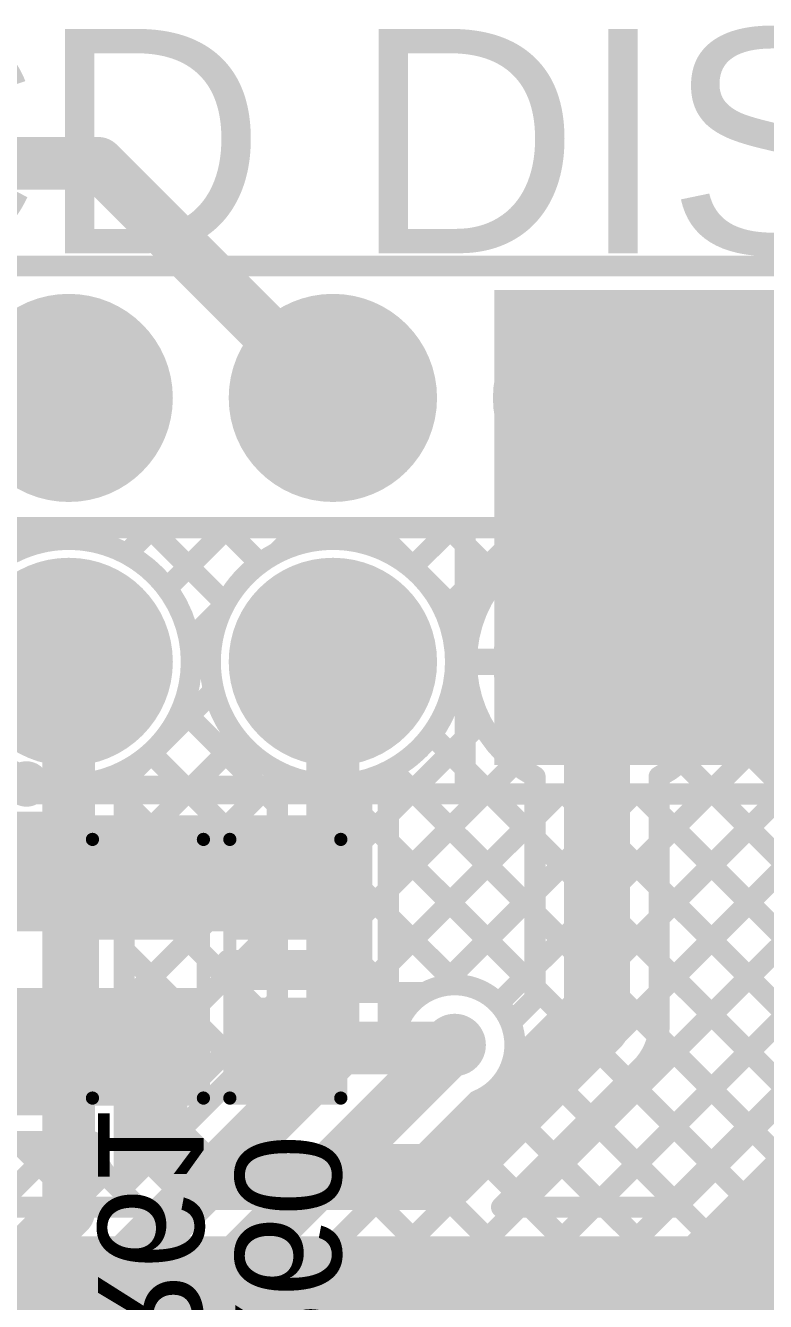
# Model space of a CAD drawing. Header units: millimetres. Extents: x 0 to 214, y 0 to 214.
# Drawn here: x 5.8546 to 6.1346, y 3.8388 to 4.3222 of the extents above; entities that cross this region are included whole.
import ezdxf

# ---------------------------------------------------------------- set-up
doc = ezdxf.new("R2010")
doc.units = ezdxf.units.MM
doc.header["$MEASUREMENT"] = 0
for name, color, linetype in [('BottomLayer', 5, 'Continuous'), ('BottomOverlay', 54, 'Continuous'), ('BottomPaste', 16, 'Continuous'), ('BottomSolder', 6, 'Continuous'), ('MultiLayer', 9, 'Continuous'), ('PadHoleLayer', 156, 'Continuous'), ('TopLayer', 1, 'Continuous'), ('TopOverlay', 2, 'Continuous'), ('TopSolder', 216, 'Continuous'), ('ViaHoleLayer', 16, 'Continuous')]:
    doc.layers.add(name, color=color, linetype=linetype)
doc.styles.add('Arial', font='', dxfattribs={"height": 0.2})
doc.styles.get('Arial').set_extended_font_data('Arial')

# ---------------------------------------------------------------- blocks, each defined once
blk = doc.blocks.new('RES_0603_B_194')
at = {"layer": 'BottomLayer'}
for points in [[(-0.045, -0.0175), (-0.045, 0.0175), (-0.015, 0.0175), (-0.015, -0.0175)], [(0.015, -0.0175), (0.015, 0.0175), (0.045, 0.0175), (0.045, -0.0175)]]:
    blk.add_hatch(color=5, dxfattribs=at).paths.add_polyline_path(points)
at = {"layer": 'BottomPaste'}
for points in [[(-0.045, -0.0175), (-0.045, 0.0175), (-0.015, 0.0175), (-0.015, -0.0175)], [(0.015, -0.0175), (0.015, 0.0175), (0.045, 0.0175), (0.045, -0.0175)]]:
    blk.add_hatch(color=16, dxfattribs=at).paths.add_polyline_path(points)
at = {"layer": 'BottomSolder'}
for points in [[(-0.049, -0.0215), (-0.049, 0.0215), (-0.011, 0.0215), (-0.011, -0.0215)], [(0.011, -0.0215), (0.011, 0.0215), (0.049, 0.0215), (0.049, -0.0215)]]:
    blk.add_hatch(color=6, dxfattribs=at).paths.add_polyline_path(points)
at = {"layer": 'BottomOverlay', "const_width": 0.005}
for points in [[(-0.049, -0.021), (-0.049, 0.021)], [(0.049, 0.021), (-0.049, 0.021)], [(0.049, -0.021), (0.049, 0.021)], [(0.049, -0.021), (-0.049, -0.021)]]:
    blk.add_lwpolyline(points, dxfattribs=at)
at = {"layer": 'BottomOverlay', "const_width": 0.0025}
for points in [[(-0.05025, 0.021, 1), (-0.04775, 0.021, 1)], [(-0.05025, 0.021, 1), (-0.04775, 0.021, 1)], [(0.04775, 0.021, 1), (0.05025, 0.021, 1)], [(0.04775, 0.021, 1), (0.05025, 0.021, 1)], [(-0.05025, -0.021, 1), (-0.04775, -0.021, 1)], [(-0.05025, -0.021, 1), (-0.04775, -0.021, 1)], [(0.04775, -0.021, 1), (0.05025, -0.021, 1)], [(0.04775, -0.021, 1), (0.05025, -0.021, 1)]]:
    blk.add_lwpolyline(points, format="xyb", close=True, dxfattribs=at)
blk = doc.blocks.new('RES_0603_B_195')
at = {"layer": 'BottomLayer'}
for points in [[(-0.045, -0.0175), (-0.045, 0.0175), (-0.015, 0.0175), (-0.015, -0.0175)], [(0.015, -0.0175), (0.015, 0.0175), (0.045, 0.0175), (0.045, -0.0175)]]:
    blk.add_hatch(color=5, dxfattribs=at).paths.add_polyline_path(points)
at = {"layer": 'BottomPaste'}
for points in [[(-0.045, -0.0175), (-0.045, 0.0175), (-0.015, 0.0175), (-0.015, -0.0175)], [(0.015, -0.0175), (0.015, 0.0175), (0.045, 0.0175), (0.045, -0.0175)]]:
    blk.add_hatch(color=16, dxfattribs=at).paths.add_polyline_path(points)
at = {"layer": 'BottomSolder'}
for points in [[(-0.049, -0.0215), (-0.049, 0.0215), (-0.011, 0.0215), (-0.011, -0.0215)], [(0.011, -0.0215), (0.011, 0.0215), (0.049, 0.0215), (0.049, -0.0215)]]:
    blk.add_hatch(color=6, dxfattribs=at).paths.add_polyline_path(points)
at = {"layer": 'BottomOverlay', "const_width": 0.005}
for points in [[(-0.049, -0.021), (-0.049, 0.021)], [(0.049, 0.021), (-0.049, 0.021)], [(0.049, -0.021), (0.049, 0.021)], [(0.049, -0.021), (-0.049, -0.021)]]:
    blk.add_lwpolyline(points, dxfattribs=at)
at = {"layer": 'BottomOverlay', "const_width": 0.0025}
for points in [[(-0.05025, 0.021, 1), (-0.04775, 0.021, 1)], [(-0.05025, 0.021, 1), (-0.04775, 0.021, 1)], [(0.04775, 0.021, 1), (0.05025, 0.021, 1)], [(0.04775, 0.021, 1), (0.05025, 0.021, 1)], [(-0.05025, -0.021, 1), (-0.04775, -0.021, 1)], [(-0.05025, -0.021, 1), (-0.04775, -0.021, 1)], [(0.04775, -0.021, 1), (0.05025, -0.021, 1)], [(0.04775, -0.021, 1), (0.05025, -0.021, 1)]]:
    blk.add_lwpolyline(points, format="xyb", close=True, dxfattribs=at)
blk = doc.blocks.new('SOT_23_B_250')
at = {"layer": 'BottomLayer'}
for points in [[(-0.05354, 0.05748), (-0.02126, 0.05748), (-0.02126, 0.02126), (-0.05354, 0.02126)], [(0.02126, 0.05748), (0.05354, 0.05748), (0.05354, 0.02126), (0.02126, 0.02126)], [(-0.01614, -0.02126), (0.01614, -0.02126), (0.01614, -0.05748), (-0.01614, -0.05748)]]:
    blk.add_hatch(color=5, dxfattribs=at).paths.add_polyline_path(points)
at = {"layer": 'BottomPaste'}
for points in [[(-0.05354, 0.05748), (-0.02126, 0.05748), (-0.02126, 0.02126), (-0.05354, 0.02126)], [(0.02126, 0.05748), (0.05354, 0.05748), (0.05354, 0.02126), (0.02126, 0.02126)], [(-0.01614, -0.02126), (0.01614, -0.02126), (0.01614, -0.05748), (-0.01614, -0.05748)]]:
    blk.add_hatch(color=16, dxfattribs=at).paths.add_polyline_path(points)
at = {"layer": 'BottomSolder'}
for points in [[(-0.05754, 0.06148), (-0.01726, 0.06148), (-0.01726, 0.01726), (-0.05754, 0.01726)], [(0.01726, 0.06148), (0.05754, 0.06148), (0.05754, 0.01726), (0.01726, 0.01726)], [(-0.02014, -0.01726), (0.02014, -0.01726), (0.02014, -0.06148), (-0.02014, -0.06148)]]:
    blk.add_hatch(color=6, dxfattribs=at).paths.add_polyline_path(points)
at = {"layer": 'BottomOverlay'}
for points, const_width in [([(-0.06439, 0.045, 1), (-0.07161, 0.045, 1)], 0.01), ([(-0.07411, 0.045, 1), (-0.06911, 0.045, 1)], 0.005), ([(-0.06689, 0.045, 1), (-0.06189, 0.045, 1)], 0.005), ([(-0.06225, 0.027, 1), (-0.05975, 0.027, 1)], 0.0025), ([(-0.01425, 0.029, 1), (-0.01175, 0.029, 1)], 0.0025), ([(0.01175, 0.029, 1), (0.01425, 0.029, 1)], 0.0025), ([(0.05975, 0.027, 1), (0.06225, 0.027, 1)], 0.0025), ([(-0.06225, -0.029, 1), (-0.05975, -0.029, 1)], 0.0025), ([(-0.06225, -0.029, 1), (-0.05975, -0.029, 1)], 0.0025), ([(-0.02525, -0.029, 1), (-0.02275, -0.029, 1)], 0.0025), ([(0.02275, -0.029, 1), (0.02525, -0.029, 1)], 0.0025), ([(0.05975, -0.029, 1), (0.06225, -0.029, 1)], 0.0025), ([(0.05975, -0.029, 1), (0.06225, -0.029, 1)], 0.0025)]:
    blk.add_lwpolyline(points, format="xyb", close=True, dxfattribs=dict(at, const_width=const_width))
at = {"layer": 'BottomOverlay', "const_width": 0.005}
for points in [[(-0.061, -0.029), (-0.061, 0.027)], [(0.013, 0.029), (-0.013, 0.029)], [(0.061, -0.029), (0.061, 0.027)], [(-0.024, -0.029), (-0.061, -0.029)], [(0.061, -0.029), (0.024, -0.029)]]:
    blk.add_lwpolyline(points, dxfattribs=at)
blk = doc.blocks.new('HDR2X8_251')
at = {"layer": 'BottomLayer'}
h = blk.add_hatch(color=5, dxfattribs=at)
edge = h.paths.add_edge_path()
edge.add_arc((0.05, 0.05), 0.03543, 0, 360)
h = blk.add_hatch(color=5, dxfattribs=at)
edge = h.paths.add_edge_path()
edge.add_arc((0.15, 0.05), 0.03543, 0, 360)
h = blk.add_hatch(color=5, dxfattribs=at)
edge = h.paths.add_edge_path()
edge.add_arc((0.25, 0.05), 0.03543, 0, 360)
h = blk.add_hatch(color=5, dxfattribs=at)
edge = h.paths.add_edge_path()
edge.add_arc((0.05, -0.05), 0.03543, 0, 360)
h = blk.add_hatch(color=5, dxfattribs=at)
edge = h.paths.add_edge_path()
edge.add_arc((0.15, -0.05), 0.03543, 0, 360)
h = blk.add_hatch(color=5, dxfattribs=at)
edge = h.paths.add_edge_path()
edge.add_arc((0.25, -0.05), 0.03543, 0, 360)
at = {"layer": 'BottomSolder'}
h = blk.add_hatch(color=6, dxfattribs=at)
edge = h.paths.add_edge_path()
edge.add_arc((-0.05, 0.05), 0.03943, 0, 360)
h = blk.add_hatch(color=6, dxfattribs=at)
edge = h.paths.add_edge_path()
edge.add_arc((0.05, 0.05), 0.03943, 0, 360)
h = blk.add_hatch(color=6, dxfattribs=at)
edge = h.paths.add_edge_path()
edge.add_arc((0.15, 0.05), 0.03943, 0, 360)
h = blk.add_hatch(color=6, dxfattribs=at)
edge = h.paths.add_edge_path()
edge.add_arc((0.25, 0.05), 0.03943, 0, 360)
h = blk.add_hatch(color=6, dxfattribs=at)
edge = h.paths.add_edge_path()
edge.add_arc((-0.05, -0.05), 0.03943, 0, 360)
h = blk.add_hatch(color=6, dxfattribs=at)
edge = h.paths.add_edge_path()
edge.add_arc((0.05, -0.05), 0.03943, 0, 360)
h = blk.add_hatch(color=6, dxfattribs=at)
edge = h.paths.add_edge_path()
edge.add_arc((0.15, -0.05), 0.03943, 0, 360)
h = blk.add_hatch(color=6, dxfattribs=at)
edge = h.paths.add_edge_path()
edge.add_arc((0.25, -0.05), 0.03943, 0, 360)
at = {"layer": 'MultiLayer'}
h = blk.add_hatch(color=9, dxfattribs=at)
edge = h.paths.add_edge_path()
edge.add_arc((0.05, 0.05), 0.03543, 0, 360)
h = blk.add_hatch(color=9, dxfattribs=at)
edge = h.paths.add_edge_path()
edge.add_arc((0.15, 0.05), 0.03543, 0, 360)
h = blk.add_hatch(color=9, dxfattribs=at)
edge = h.paths.add_edge_path()
edge.add_arc((0.25, 0.05), 0.03543, 0, 360)
h = blk.add_hatch(color=9, dxfattribs=at)
edge = h.paths.add_edge_path()
edge.add_arc((0.05, -0.05), 0.03543, 0, 360)
h = blk.add_hatch(color=9, dxfattribs=at)
edge = h.paths.add_edge_path()
edge.add_arc((0.15, -0.05), 0.03543, 0, 360)
h = blk.add_hatch(color=9, dxfattribs=at)
edge = h.paths.add_edge_path()
edge.add_arc((0.25, -0.05), 0.03543, 0, 360)
at = {"layer": 'PadHoleLayer'}
h = blk.add_hatch(color=156, dxfattribs=at)
edge = h.paths.add_edge_path()
edge.add_arc((0.05, 0.05), 0.01969, 0, 360)
h = blk.add_hatch(color=156, dxfattribs=at)
edge = h.paths.add_edge_path()
edge.add_arc((0.15, 0.05), 0.01969, 0, 360)
h = blk.add_hatch(color=156, dxfattribs=at)
edge = h.paths.add_edge_path()
edge.add_arc((0.25, 0.05), 0.01969, 0, 360)
h = blk.add_hatch(color=156, dxfattribs=at)
edge = h.paths.add_edge_path()
edge.add_arc((0.05, -0.05), 0.01969, 0, 360)
h = blk.add_hatch(color=156, dxfattribs=at)
edge = h.paths.add_edge_path()
edge.add_arc((0.15, -0.05), 0.01969, 0, 360)
h = blk.add_hatch(color=156, dxfattribs=at)
edge = h.paths.add_edge_path()
edge.add_arc((0.25, -0.05), 0.01969, 0, 360)
at = {"layer": 'TopLayer'}
h = blk.add_hatch(color=1, dxfattribs=at)
edge = h.paths.add_edge_path()
edge.add_arc((0.05, 0.05), 0.03543, 0, 360)
h = blk.add_hatch(color=1, dxfattribs=at)
edge = h.paths.add_edge_path()
edge.add_arc((0.15, 0.05), 0.03543, 0, 360)
h = blk.add_hatch(color=1, dxfattribs=at)
edge = h.paths.add_edge_path()
edge.add_arc((0.25, 0.05), 0.03543, 0, 360)
h = blk.add_hatch(color=1, dxfattribs=at)
edge = h.paths.add_edge_path()
edge.add_arc((0.05, -0.05), 0.03543, 0, 360)
h = blk.add_hatch(color=1, dxfattribs=at)
edge = h.paths.add_edge_path()
edge.add_arc((0.15, -0.05), 0.03543, 0, 360)
h = blk.add_hatch(color=1, dxfattribs=at)
edge = h.paths.add_edge_path()
edge.add_arc((0.25, -0.05), 0.03543, 0, 360)
at = {"layer": 'TopSolder'}
h = blk.add_hatch(color=216, dxfattribs=at)
edge = h.paths.add_edge_path()
edge.add_arc((-0.05, 0.05), 0.03943, 0, 360)
h = blk.add_hatch(color=216, dxfattribs=at)
edge = h.paths.add_edge_path()
edge.add_arc((0.05, 0.05), 0.03943, 0, 360)
h = blk.add_hatch(color=216, dxfattribs=at)
edge = h.paths.add_edge_path()
edge.add_arc((0.15, 0.05), 0.03943, 0, 360)
h = blk.add_hatch(color=216, dxfattribs=at)
edge = h.paths.add_edge_path()
edge.add_arc((0.25, 0.05), 0.03943, 0, 360)
h = blk.add_hatch(color=216, dxfattribs=at)
edge = h.paths.add_edge_path()
edge.add_arc((-0.05, -0.05), 0.03943, 0, 360)
h = blk.add_hatch(color=216, dxfattribs=at)
edge = h.paths.add_edge_path()
edge.add_arc((0.05, -0.05), 0.03943, 0, 360)
h = blk.add_hatch(color=216, dxfattribs=at)
edge = h.paths.add_edge_path()
edge.add_arc((0.15, -0.05), 0.03943, 0, 360)
h = blk.add_hatch(color=216, dxfattribs=at)
edge = h.paths.add_edge_path()
edge.add_arc((0.25, -0.05), 0.03943, 0, 360)
at = {"layer": 'TopOverlay', "const_width": 0.00787}
for points in [[(0.41, 0.1), (-0.409, 0.1)], [(0.41, -0.1), (-0.409, -0.1)]]:
    blk.add_lwpolyline(points, dxfattribs=at)

msp = doc.modelspace()

# ---------------------------------------------------------------- hatches: boundary and pattern name
at = {"layer": 'BottomLayer'}
for points in [[(5.831, 4.023), (5.831, 3.979), (5.97083, 3.979), (5.97083, 4.023)], [(5.831, 3.9576), (5.831, 3.913), (5.92, 3.913), (5.92, 3.9576)]]:
    msp.add_hatch(color=5, dxfattribs=at).paths.add_polyline_path(points)
h = msp.add_hatch(color=5, dxfattribs=at)
edge = h.paths.add_edge_path()
edge.add_arc((6.017, 3.936), 0.01181, 0, 360)
at = {"layer": 'BottomSolder'}
h = msp.add_hatch(color=6, dxfattribs=at)
edge = h.paths.add_edge_path()
edge.add_arc((6.017, 3.936), 0.00991, 0, 360)
at = {"layer": 'TopLayer'}
msp.add_hatch(color=1, dxfattribs=at).paths.add_polyline_path([(6.032, 4.222), (6.032, 4.042), (6.209, 4.042), (6.209, 4.222)])
h = msp.add_hatch(color=1, dxfattribs=at)
edge = h.paths.add_edge_path()
edge.add_arc((6.017, 3.936), 0.01181, 0, 360)
at = {"layer": 'TopSolder'}
h = msp.add_hatch(color=216, dxfattribs=at)
edge = h.paths.add_edge_path()
edge.add_arc((6.017, 3.936), 0.00991, 0, 360)
at = {"layer": 'ViaHoleLayer'}
h = msp.add_hatch(color=16, dxfattribs=at)
edge = h.paths.add_edge_path()
edge.add_arc((6.017, 3.936), 0.00591, 0, 360)

# ---------------------------------------------------------------- linework, layer by layer
at = {"layer": 'BottomLayer'}
for points, const_width in [([(5.73, 4.132), (6.5085, 4.132)], 0.008), ([(5.84488, 4.132), (5.85292, 4.12395)], 0.008), ([(5.87005, 4.12757), (5.87448, 4.132)], 0.008), ([(5.87316, 4.132), (5.87816, 4.127)], 0.008), ([(5.89284, 4.12207), (5.90277, 4.132)], 0.008), ([(5.90144, 4.132), (5.93012, 4.10333)], 0.008), ([(5.90805, 4.109), (5.93105, 4.132)], 0.008), ([(5.92973, 4.132), (5.94327, 4.11846)], 0.008), ([(5.94988, 4.12254), (5.95934, 4.132)], 0.008), ([(5.95801, 4.132), (5.9631, 4.12691)], 0.008), ([(5.98188, 4.12626), (5.98762, 4.132)], 0.008), ([(5.9863, 4.132), (6.02342, 4.09488)], 0.008), ([(6.00068, 4.11677), (6.01591, 4.132)], 0.008), ([(6.01298, 4.10079), (6.04419, 4.132)], 0.008), ([(6.01458, 4.132), (6.03333, 4.11326)], 0.008), ([(6.04287, 4.132), (6.04928, 4.12559)], 0.008), ([(6.09374, 4.12498), (6.10076, 4.132)], 0.008), ([(6.09943, 4.132), (6.1272, 4.10424)], 0.008), ([(6.10931, 4.11227), (6.12904, 4.132)], 0.008), ([(6.12772, 4.132), (6.14, 4.11972)], 0.008), ([(6.0709, 4.08114), (6.0709, 4.12657)], 0.01), ([(5.91662, 4.08928), (5.92951, 4.10217)], 0.008), ([(6.11878, 4.09345), (6.12513, 4.0998)], 0.008), ([(5.91677, 4.08839), (5.92447, 4.08069)], 0.008), ([(6.0709, 3.9439), (6.0709, 4.08114)], 0.025), ([(6.01712, 4.07665), (6.02147, 4.081)], 0.008), ([(6.02547, 4.08114), (6.0709, 4.08114)], 0.01), ([(6.0709, 4.08114), (6.11634, 4.08114)], 0.01), ([(6.12547, 4.08114), (6.1709, 4.08114)], 0.01), ([(6.01668, 4.07334), (6.02377, 4.06624)], 0.008), ([(5.88962, 4.034), (5.92579, 4.07017)], 0.008), ([(6.11707, 4.06345), (6.12291, 4.0693)], 0.008), ([(5.91372, 4.06316), (5.94288, 4.034)], 0.008), ([(6.04126, 3.87451), (6.22865, 4.0619)], 0.008), ([(5.98183, 4.01307), (6.02706, 4.0583)], 0.008), ([(6.11535, 4.05951), (6.2005, 3.97436)], 0.008), ([(6.00822, 4.05351), (6.0474, 4.01432)], 0.008), ([(5.91791, 4.034), (5.93527, 4.05137)], 0.008), ([(6.0944, 4.01251), (6.13224, 4.05034)], 0.008), ([(5.90197, 4.04663), (5.91459, 4.034)], 0.008), ([(5.98183, 3.98478), (6.03978, 4.04274)], 0.008), ([(6.06954, 3.87451), (6.24081, 4.04578)], 0.008), ([(6.10302, 4.04356), (6.18636, 3.96022)], 0.008), ([(5.85421, 4.03781), (5.85802, 4.034)], 0.008), ([(5.94619, 4.034), (5.95126, 4.03907)], 0.008), ([(5.99309, 4.04035), (6.0474, 3.98604)], 0.008), ([(6.0474, 3.95364), (6.0474, 4.03765)], 0.008), ([(6.0944, 3.9439), (6.0944, 4.03765)], 0.008), ([(6.0944, 3.98422), (6.14768, 4.0375)], 0.008), ([(5.82, 4.034), (5.98183, 4.034)], 0.008), ([(5.88378, 4.03653), (5.88631, 4.034)], 0.008), ([(5.98183, 3.968), (5.98183, 4.034)], 0.008), ([(6.09783, 3.87451), (6.25946, 4.03614)], 0.008), ([(6.0944, 3.95594), (6.17018, 4.03171)], 0.008), ([(5.98183, 4.02333), (6.0474, 3.95776)], 0.008), ([(6.0944, 4.02389), (6.17222, 3.94608)], 0.008), ([(6.10065, 3.87451), (6.25204, 4.0259)], 0.008), ([(5.9814, 3.95608), (6.0474, 4.02208)], 0.008), ([(6.11349, 3.84351), (6.27398, 4.004)], 0.04), ([(5.98183, 3.99505), (6.01809, 3.95878)], 0.008), ([(6.0944, 3.99561), (6.15808, 3.93194)], 0.008), ([(6.01183, 3.95822), (6.0474, 3.99379)], 0.008), ([(5.931, 3.968), (5.98183, 3.968)], 0.008), ([(5.931, 3.96387), (5.931, 3.968)], 0.008), ([(5.9324, 3.96365), (5.93676, 3.968)], 0.008), ([(5.95231, 3.968), (5.95944, 3.96087)], 0.008), ([(5.95791, 3.96087), (5.96504, 3.968)], 0.008), ([(5.98059, 3.968), (5.99272, 3.95587)], 0.008), ([(6.03357, 3.95168), (6.0474, 3.96551)], 0.008), ([(6.0944, 3.96732), (6.14393, 3.9178)], 0.008), ([(5.9324, 3.96087), (5.9814, 3.96087)], 0.008), ([(5.9814, 3.95587), (5.9814, 3.96087)], 0.008), ([(5.9814, 3.95587), (6.00579, 3.95587)], 0.008), ([(6.013, 3.886), (6.0709, 3.9439)], 0.025), ([(6.0382, 3.94443), (6.0474, 3.95364)], 0.008), ([(5.9009, 3.93487), (5.90328, 3.93249)], 0.025), ([(5.90328, 3.90172), (5.90328, 3.93249)], 0.025), ([(5.9529, 3.93487), (6.01489, 3.93487)], 0.02), ([(6.01489, 3.93487), (6.01533, 3.93531)], 0.02), ([(6.01533, 3.93531), (6.01543, 3.93531)], 0.02), ([(6.01543, 3.93531), (6.01587, 3.93487)], 0.02), ([(5.665, 3.93), (5.85489, 3.93)], 0.025), ([(6.09398, 3.93946), (6.12979, 3.90365)], 0.008), ([(6.03475, 3.87451), (6.0875, 3.92727)], 0.008), ([(6.0827, 3.92246), (6.11565, 3.88951)], 0.008), ([(5.90328, 3.90172), (5.919, 3.886)], 0.025), ([(6.06855, 3.90832), (6.10151, 3.87537)], 0.008), ([(5.81716, 3.89933), (5.87991, 3.89933)], 0.008), ([(5.84327, 3.87451), (5.86808, 3.89933)], 0.008), ([(5.85128, 3.89933), (5.87609, 3.87451)], 0.008), ([(5.919, 3.886), (6.013, 3.886)], 0.025), ([(6.05441, 3.89418), (6.07408, 3.87451)], 0.008), ([(5.87155, 3.87451), (5.88456, 3.88752)], 0.008), ([(5.88669, 3.88508), (5.89725, 3.87451)], 0.008), ([(6.04027, 3.88004), (6.0458, 3.87451)], 0.008), ([(5.71481, 3.87451), (5.89725, 3.87451)], 0.008), ([(6.03475, 3.87451), (6.10065, 3.87451)], 0.008), ([(5.68574, 3.84351), (6.11349, 3.84351)], 0.04), ([(6.11349, 3.84351), (6.162, 3.795)], 0.04)]:
    msp.add_lwpolyline(points, dxfattribs=dict(at, const_width=const_width))
for points, const_width in [([(5.87116, 4.132, 1), (5.87516, 4.132, 1)], 0.004), ([(5.87248, 4.132, 1), (5.87648, 4.132, 1)], 0.004), ([(5.89944, 4.132, 1), (5.90344, 4.132, 1)], 0.004), ([(5.90077, 4.132, 1), (5.90477, 4.132, 1)], 0.004), ([(5.92773, 4.132, 1), (5.93173, 4.132, 1)], 0.004), ([(5.92905, 4.132, 1), (5.93305, 4.132, 1)], 0.004), ([(5.95601, 4.132, 1), (5.96001, 4.132, 1)], 0.004), ([(5.95734, 4.132, 1), (5.96134, 4.132, 1)], 0.004), ([(5.9843, 4.132, 1), (5.9883, 4.132, 1)], 0.004), ([(5.98562, 4.132, 1), (5.98962, 4.132, 1)], 0.004), ([(6.01258, 4.132, 1), (6.01658, 4.132, 1)], 0.004), ([(6.01391, 4.132, 1), (6.0179, 4.132, 1)], 0.004), ([(6.04087, 4.132, 1), (6.04487, 4.132, 1)], 0.004), ([(6.04219, 4.132, 1), (6.04619, 4.132, 1)], 0.004), ([(6.09743, 4.132, 1), (6.10144, 4.132, 1)], 0.004), ([(6.09876, 4.132, 1), (6.10276, 4.132, 1)], 0.004), ([(6.22034, 4.08114, 1), (6.12147, 4.08114, 1)], 0.008), ([(6.12572, 4.132, 1), (6.12972, 4.132, 1)], 0.004), ([(6.12704, 4.132, 1), (6.13104, 4.132, 1)], 0.004), ([(5.91734, 4.08114, 1), (5.82447, 4.08114, 1)], 0.008), ([(5.86805, 4.12757, 1), (5.87205, 4.12757, 1)], 0.004), ([(5.87616, 4.127, 1), (5.88016, 4.127, 1)], 0.004), ([(6.01734, 4.08114, 1), (5.92447, 4.08114, 1)], 0.008), ([(5.9611, 4.12691, 1), (5.9651, 4.12691, 1)], 0.004), ([(5.97988, 4.12626, 1), (5.98388, 4.12626, 1)], 0.004), ([(6.04728, 4.12559, 1), (6.05128, 4.12559, 1)], 0.004), ([(6.0684, 4.12657, 1), (6.0734, 4.12657, 1)], 0.005), ([(6.09174, 4.12498, 1), (6.09574, 4.12498, 1)], 0.004), ([(5.85092, 4.12395, 1), (5.85492, 4.12395, 1)], 0.004), ([(5.89084, 4.12207, 1), (5.89484, 4.12207, 1)], 0.004), ([(5.94788, 4.12254, 1), (5.95188, 4.12254, 1)], 0.004), ([(5.94127, 4.11846, 1), (5.94527, 4.11846, 1)], 0.004), ([(5.99868, 4.11677, 1), (6.00268, 4.11677, 1)], 0.004), ([(6.03133, 4.11326, 1), (6.03533, 4.11326, 1)], 0.004), ([(6.10731, 4.11227, 1), (6.11131, 4.11227, 1)], 0.004), ([(5.90605, 4.109, 1), (5.91005, 4.109, 1)], 0.004), ([(5.92751, 4.10217, 1), (5.93151, 4.10217, 1)], 0.004), ([(5.92812, 4.10333, 1), (5.93212, 4.10333, 1)], 0.004), ([(6.01098, 4.10079, 1), (6.01498, 4.10079, 1)], 0.004), ([(6.1252, 4.10424, 1), (6.1292, 4.10424, 1)], 0.004), ([(6.12313, 4.0998, 1), (6.12713, 4.0998, 1)], 0.004), ([(6.02142, 4.09488, 1), (6.02542, 4.09488, 1)], 0.004), ([(6.11678, 4.09345, 1), (6.12078, 4.09345, 1)], 0.004), ([(5.91462, 4.08928, 1), (5.91862, 4.08928, 1)], 0.004), ([(5.91477, 4.08839, 1), (5.91877, 4.08839, 1)], 0.004), ([(6.06465, 4.08114, 1), (6.07715, 4.08114, 1)], 0.0125), ([(5.91534, 4.08114, 1), (5.91934, 4.08114, 1)], 0.004), ([(5.92247, 4.08114, 1), (5.92647, 4.08114, 1)], 0.004), ([(6.01534, 4.08114, 1), (6.01934, 4.08114, 1)], 0.004), ([(6.01947, 4.081, 1), (6.02347, 4.081, 1)], 0.004), ([(6.02297, 4.08114, 1), (6.02797, 4.08114, 1)], 0.005), ([(6.0684, 4.08114, 1), (6.0734, 4.08114, 1)], 0.005), ([(6.0684, 4.08114, 1), (6.0734, 4.08114, 1)], 0.005), ([(6.0684, 4.08114, 1), (6.0734, 4.08114, 1)], 0.005), ([(6.11384, 4.08114, 1), (6.11884, 4.08114, 1)], 0.005), ([(6.11834, 4.08114, 1), (6.12234, 4.08114, 1)], 0.004), ([(6.11834, 4.08114, 1), (6.12234, 4.08114, 1)], 0.004), ([(6.11947, 4.08114, 1), (6.12347, 4.08114, 1)], 0.004), ([(6.12297, 4.08114, 1), (6.12797, 4.08114, 1)], 0.005), ([(5.92247, 4.08069, 1), (5.92647, 4.08069, 1)], 0.004), ([(6.01512, 4.07665, 1), (6.01912, 4.07665, 1)], 0.004), ([(6.01468, 4.07334, 1), (6.01868, 4.07334, 1)], 0.004), ([(5.92379, 4.07017, 1), (5.92779, 4.07017, 1)], 0.004), ([(6.12091, 4.0693, 1), (6.12491, 4.0693, 1)], 0.004), ([(5.91172, 4.06316, 1), (5.91572, 4.06316, 1)], 0.004), ([(6.02177, 4.06624, 1), (6.02577, 4.06624, 1)], 0.004), ([(6.11507, 4.06345, 1), (6.11907, 4.06345, 1)], 0.004), ([(6.02506, 4.0583, 1), (6.02906, 4.0583, 1)], 0.004), ([(6.11335, 4.05951, 1), (6.11735, 4.05951, 1)], 0.004), ([(6.00622, 4.05351, 1), (6.01022, 4.05351, 1)], 0.004), ([(5.93327, 4.05137, 1), (5.93727, 4.05137, 1)], 0.004), ([(6.13024, 4.05034, 1), (6.13424, 4.05034, 1)], 0.004), ([(5.89997, 4.04663, 1), (5.90397, 4.04663, 1)], 0.004), ([(6.03778, 4.04274, 1), (6.04178, 4.04274, 1)], 0.004), ([(6.10102, 4.04356, 1), (6.10502, 4.04356, 1)], 0.004), ([(5.85221, 4.03781, 1), (5.85621, 4.03781, 1)], 0.004), ([(5.94926, 4.03907, 1), (5.95326, 4.03907, 1)], 0.004), ([(5.99109, 4.04035, 1), (5.99509, 4.04035, 1)], 0.004), ([(6.0454, 4.03765, 1), (6.0494, 4.03765, 1)], 0.004), ([(6.0454, 4.03765, 1), (6.0494, 4.03765, 1)], 0.004), ([(6.0924, 4.03765, 1), (6.0964, 4.03765, 1)], 0.004), ([(6.0924, 4.03765, 1), (6.0964, 4.03765, 1)], 0.004), ([(5.85602, 4.034, 1), (5.86002, 4.034, 1)], 0.004), ([(5.88178, 4.03653, 1), (5.88578, 4.03653, 1)], 0.004), ([(5.88431, 4.034, 1), (5.88831, 4.034, 1)], 0.004), ([(5.88762, 4.034, 1), (5.89162, 4.034, 1)], 0.004), ([(5.91259, 4.034, 1), (5.91659, 4.034, 1)], 0.004), ([(5.91591, 4.034, 1), (5.91991, 4.034, 1)], 0.004), ([(5.94088, 4.034, 1), (5.94488, 4.034, 1)], 0.004), ([(5.94419, 4.034, 1), (5.94819, 4.034, 1)], 0.004), ([(5.97983, 4.034, 1), (5.98383, 4.034, 1)], 0.004), ([(5.97983, 4.034, 1), (5.98383, 4.034, 1)], 0.004), ([(5.97983, 4.02333, 1), (5.98383, 4.02333, 1)], 0.004), ([(6.0924, 4.02389, 1), (6.0964, 4.02389, 1)], 0.004), ([(6.0454, 4.02208, 1), (6.0494, 4.02208, 1)], 0.004), ([(6.0454, 4.01432, 1), (6.0494, 4.01432, 1)], 0.004), ([(5.97983, 4.01307, 1), (5.98383, 4.01307, 1)], 0.004), ([(6.0924, 4.01251, 1), (6.0964, 4.01251, 1)], 0.004), ([(5.97983, 3.99505, 1), (5.98383, 3.99505, 1)], 0.004), ([(6.0924, 3.99561, 1), (6.0964, 3.99561, 1)], 0.004), ([(6.0454, 3.99379, 1), (6.0494, 3.99379, 1)], 0.004), ([(5.97983, 3.98478, 1), (5.98383, 3.98478, 1)], 0.004), ([(6.0454, 3.98604, 1), (6.0494, 3.98604, 1)], 0.004), ([(6.0924, 3.98422, 1), (6.0964, 3.98422, 1)], 0.004), ([(5.929, 3.968, 1), (5.933, 3.968, 1)], 0.004), ([(5.929, 3.968, 1), (5.933, 3.968, 1)], 0.004), ([(5.93476, 3.968, 1), (5.93876, 3.968, 1)], 0.004), ([(5.95031, 3.968, 1), (5.95431, 3.968, 1)], 0.004), ([(5.96304, 3.968, 1), (5.96704, 3.968, 1)], 0.004), ([(5.97859, 3.968, 1), (5.98259, 3.968, 1)], 0.004), ([(5.97983, 3.968, 1), (5.98383, 3.968, 1)], 0.004), ([(5.97983, 3.968, 1), (5.98383, 3.968, 1)], 0.004), ([(6.0454, 3.96551, 1), (6.0494, 3.96551, 1)], 0.004), ([(6.0924, 3.96732, 1), (6.0964, 3.96732, 1)], 0.004), ([(5.929, 3.96387, 1), (5.933, 3.96387, 1)], 0.004), ([(5.9304, 3.96365, 1), (5.9344, 3.96365, 1)], 0.004), ([(5.9304, 3.96087, 1), (5.9344, 3.96087, 1)], 0.004), ([(5.95591, 3.96087, 1), (5.95991, 3.96087, 1)], 0.004), ([(5.95744, 3.96087, 1), (5.96144, 3.96087, 1)], 0.004), ([(5.9794, 3.96087, 1), (5.9834, 3.96087, 1)], 0.004), ([(5.9794, 3.96087, 1), (5.9834, 3.96087, 1)], 0.004), ([(5.9794, 3.95608, 1), (5.9834, 3.95608, 1)], 0.004), ([(5.9794, 3.95587, 1), (5.9834, 3.95587, 1)], 0.004), ([(5.9794, 3.95587, 1), (5.9834, 3.95587, 1)], 0.004), ([(5.99072, 3.95587, 1), (5.99472, 3.95587, 1)], 0.004), ([(6.00379, 3.95587, 1), (6.00779, 3.95587, 1)], 0.004), ([(6.00379, 3.95587, 1), (6.00779, 3.95587, 1)], 0.004), ([(6.00983, 3.95822, 1), (6.01383, 3.95822, 1)], 0.004), ([(6.01609, 3.95878, 1), (6.02009, 3.95878, 1)], 0.004), ([(6.0454, 3.95776, 1), (6.0494, 3.95776, 1)], 0.004), ([(6.0924, 3.95594, 1), (6.0964, 3.95594, 1)], 0.004), ([(6.03157, 3.95168, 1), (6.03557, 3.95168, 1)], 0.004), ([(6.0454, 3.95364, 1), (6.0494, 3.95364, 1)], 0.004), ([(6.0454, 3.95364, 1), (6.0494, 3.95364, 1)], 0.004), ([(6.06465, 3.9439, 1), (6.07715, 3.9439, 1)], 0.0125), ([(6.06465, 3.9439, 1), (6.07715, 3.9439, 1)], 0.0125), ([(5.89465, 3.93487, 1), (5.90715, 3.93487, 1)], 0.0125), ([(5.89703, 3.93249, 1), (5.90953, 3.93249, 1)], 0.0125), ([(5.89703, 3.93249, 1), (5.90953, 3.93249, 1)], 0.0125), ([(5.9479, 3.93487, 1), (5.9579, 3.93487, 1)], 0.01), ([(6.00989, 3.93487, 1), (6.01989, 3.93487, 1)], 0.01), ([(6.00989, 3.93487, 1), (6.01989, 3.93487, 1)], 0.01), ([(6.01033, 3.93531, 1), (6.02033, 3.93531, 1)], 0.01), ([(6.01033, 3.93531, 1), (6.02033, 3.93531, 1)], 0.01), ([(6.01043, 3.93531, 1), (6.02043, 3.93531, 1)], 0.01), ([(6.01043, 3.93531, 1), (6.02043, 3.93531, 1)], 0.01), ([(6.01087, 3.93487, 1), (6.02087, 3.93487, 1)], 0.01), ([(6.0362, 3.94443, 1), (6.0402, 3.94443, 1)], 0.004), ([(6.0362, 3.94443, 1), (6.0402, 3.94443, 1)], 0.004), ([(6.0924, 3.9439, 1), (6.0964, 3.9439, 1)], 0.004), ([(6.0924, 3.9439, 1), (6.0964, 3.9439, 1)], 0.004), ([(6.0924, 3.9439, 1), (6.0964, 3.9439, 1)], 0.004), ([(5.84864, 3.93, 1), (5.86114, 3.93, 1)], 0.0125), ([(6.09198, 3.93946, 1), (6.09598, 3.93946, 1)], 0.004), ([(6.0855, 3.92727, 1), (6.0895, 3.92727, 1)], 0.004), ([(6.0855, 3.92727, 1), (6.0895, 3.92727, 1)], 0.004), ([(6.08552, 3.92729, 1), (6.08952, 3.92729, 1)], 0.004), ([(6.0807, 3.92246, 1), (6.0847, 3.92246, 1)], 0.004), ([(5.89703, 3.90172, 1), (5.90953, 3.90172, 1)], 0.0125), ([(5.89703, 3.90172, 1), (5.90953, 3.90172, 1)], 0.0125), ([(6.06655, 3.90832, 1), (6.07055, 3.90832, 1)], 0.004), ([(6.12779, 3.90365, 1), (6.13179, 3.90365, 1)], 0.004), ([(5.84928, 3.89933, 1), (5.85328, 3.89933, 1)], 0.004), ([(5.86608, 3.89933, 1), (5.87008, 3.89933, 1)], 0.004), ([(5.87791, 3.89933, 1), (5.88191, 3.89933, 1)], 0.004), ([(5.87791, 3.89933, 1), (5.88191, 3.89933, 1)], 0.004), ([(5.87791, 3.89933, 1), (5.88191, 3.89933, 1)], 0.004), ([(5.91275, 3.886, 1), (5.92525, 3.886, 1)], 0.0125), ([(5.91275, 3.886, 1), (5.92525, 3.886, 1)], 0.0125), ([(6.00675, 3.886, 1), (6.01925, 3.886, 1)], 0.0125), ([(6.00675, 3.886, 1), (6.01925, 3.886, 1)], 0.0125), ([(6.05241, 3.89418, 1), (6.05641, 3.89418, 1)], 0.004), ([(6.11365, 3.88951, 1), (6.11765, 3.88951, 1)], 0.004), ([(5.88256, 3.88752, 1), (5.88656, 3.88752, 1)], 0.004), ([(5.88467, 3.8851, 1), (5.88867, 3.8851, 1)], 0.004), ([(5.88469, 3.88508, 1), (5.88869, 3.88508, 1)], 0.004), ([(5.88469, 3.88508, 1), (5.88869, 3.88508, 1)], 0.004), ([(6.03827, 3.88004, 1), (6.04227, 3.88004, 1)], 0.004), ([(5.86955, 3.87451, 1), (5.87355, 3.87451, 1)], 0.004), ([(5.87409, 3.87451, 1), (5.87809, 3.87451, 1)], 0.004), ([(5.89525, 3.87451, 1), (5.89925, 3.87451, 1)], 0.004), ([(5.89525, 3.87451, 1), (5.89925, 3.87451, 1)], 0.004), ([(6.03275, 3.87451, 1), (6.03675, 3.87451, 1)], 0.004), ([(6.03275, 3.87451, 1), (6.03675, 3.87451, 1)], 0.004), ([(6.03926, 3.87451, 1), (6.04326, 3.87451, 1)], 0.004), ([(6.0438, 3.87451, 1), (6.0478, 3.87451, 1)], 0.004), ([(6.06754, 3.87451, 1), (6.07154, 3.87451, 1)], 0.004), ([(6.07208, 3.87451, 1), (6.07608, 3.87451, 1)], 0.004), ([(6.09583, 3.87451, 1), (6.09983, 3.87451, 1)], 0.004), ([(6.09865, 3.87451, 1), (6.10265, 3.87451, 1)], 0.004), ([(6.09865, 3.87451, 1), (6.10265, 3.87451, 1)], 0.004), ([(6.09951, 3.87537, 1), (6.10351, 3.87537, 1)], 0.004), ([(6.10349, 3.84351, 1), (6.12349, 3.84351, 1)], 0.02), ([(6.10349, 3.84351, 1), (6.12349, 3.84351, 1)], 0.02), ([(6.10349, 3.84351, 1), (6.12349, 3.84351, 1)], 0.02)]:
    msp.add_lwpolyline(points, format="xyb", close=True, dxfattribs=dict(at, const_width=const_width))
at = {"layer": 'BottomLayer', "const_width": 0.008}
for points in [[(6.0474, 4.03765, -1.760591), (6.12034, 4.08114)], [(6.12034, 4.08114, -0.275518), (6.0944, 4.03765)], [(6.00579, 3.95587, -0.454334), (6.0382, 3.94443)], [(6.0944, 3.9439, -0.199188), (6.0875, 3.92727)], [(6.0944, 3.9439, -0.198912), (6.08752, 3.92729)], [(5.88667, 3.8851, -0.17256), (5.87991, 3.89933)], [(5.88669, 3.88508, -0.172833), (5.87991, 3.89933)]]:
    msp.add_lwpolyline(points, format="xyb", dxfattribs=at)
at = {"layer": 'TopLayer'}
for points, const_width in [([(5.675, 4.27), (5.88205, 4.27)], 0.02), ([(5.88205, 4.27), (5.9709, 4.18114)], 0.02), ([(5.81705, 4.235), (5.8709, 4.18114)], 0.02), ([(5.647, 4.132), (6.021, 4.132)], 0.008), ([(5.84488, 4.132), (5.85292, 4.12395)], 0.008), ([(5.87005, 4.12757), (5.87448, 4.132)], 0.008), ([(5.87316, 4.132), (5.87816, 4.127)], 0.008), ([(5.89284, 4.12207), (5.90277, 4.132)], 0.008), ([(5.90144, 4.132), (5.93012, 4.10333)], 0.008), ([(5.90805, 4.109), (5.93105, 4.132)], 0.008), ([(5.92973, 4.132), (5.94327, 4.11846)], 0.008), ([(5.94988, 4.12254), (5.95934, 4.132)], 0.008), ([(5.95801, 4.132), (5.9631, 4.12691)], 0.008), ([(5.98188, 4.12626), (5.98762, 4.132)], 0.008), ([(5.9863, 4.132), (6.021, 4.0973)], 0.008), ([(6.00068, 4.11677), (6.01591, 4.132)], 0.008), ([(6.01458, 4.132), (6.021, 4.12558)], 0.008), ([(6.021, 4.031), (6.021, 4.132)], 0.008), ([(6.01298, 4.10079), (6.021, 4.10881)], 0.008), ([(5.91662, 4.08928), (5.92951, 4.10217)], 0.008), ([(5.8709, 3.8729), (5.8709, 4.08114)], 0.02), ([(5.91677, 4.08839), (5.92447, 4.08069)], 0.008), ([(5.9709, 3.9319), (5.9709, 4.08114)], 0.02), ([(6.01712, 4.07665), (6.021, 4.08053)], 0.008), ([(6.01668, 4.07334), (6.021, 4.06901)], 0.008), ([(5.8919, 4.03628), (5.92579, 4.07017)], 0.008), ([(5.91372, 4.06316), (5.9499, 4.02697)], 0.008), ([(5.9919, 4.02315), (6.021, 4.05224)], 0.008), ([(6.00822, 4.05351), (6.021, 4.04073)], 0.008), ([(5.8919, 4.008), (5.93527, 4.05137)], 0.008), ([(5.90197, 4.04663), (5.9499, 3.99869)], 0.008), ([(5.92803, 3.733), (6.24081, 4.04578)], 0.008), ([(5.8919, 3.8826), (5.8919, 4.03973)], 0.008), ([(5.8919, 3.97971), (5.9499, 4.03771)], 0.008), ([(5.9499, 3.9406), (5.9499, 4.03973)], 0.008), ([(5.9919, 3.9406), (5.9919, 4.03973)], 0.008), ([(5.99309, 4.04035), (6.15087, 3.88257)], 0.008), ([(5.87146, 3.733), (6.16946, 4.031)], 0.008), ([(5.8919, 4.0284), (5.9499, 3.9704)], 0.008), ([(5.89975, 3.733), (6.19775, 4.031)], 0.008), ([(5.9919, 3.99486), (6.02804, 4.031)], 0.008), ([(5.9919, 3.96658), (6.05633, 4.031)], 0.008), ([(6.01183, 3.95822), (6.08461, 4.031)], 0.008), ([(6.021, 4.031), (6.22, 4.031)], 0.008), ([(6.03073, 4.031), (6.16502, 3.89671)], 0.008), ([(6.03357, 3.95168), (6.1129, 4.031)], 0.008), ([(6.03847, 3.92829), (6.14118, 4.031)], 0.008), ([(6.05901, 4.031), (6.17916, 3.91086)], 0.008), ([(6.0873, 4.031), (6.1933, 3.925)], 0.008), ([(6.11558, 4.031), (6.20744, 3.93914)], 0.008), ([(5.95632, 3.733), (6.2499, 4.02659)], 0.008), ([(5.8919, 3.95143), (5.9499, 4.00943)], 0.008), ([(5.9919, 4.01326), (6.13673, 3.86843)], 0.008), ([(5.8919, 4.00012), (5.9499, 3.94212)], 0.008), ([(5.9846, 3.733), (6.2499, 3.9983)], 0.008), ([(5.9919, 3.98497), (6.01809, 3.95878)], 0.008), ([(5.8919, 3.92315), (5.9499, 3.98115)], 0.008), ([(6.0013, 3.733), (6.2499, 3.9816)], 0.008), ([(6.01, 3.712), (6.2709, 3.9729)], 0.02), ([(5.8919, 3.97183), (5.93652, 3.92722)], 0.008), ([(5.9919, 3.95669), (5.99882, 3.94977)], 0.008), ([(5.8919, 3.89486), (5.9499, 3.95286)], 0.008), ([(5.82, 3.739), (6.017, 3.936)], 0.02), ([(5.8919, 3.94355), (5.92238, 3.91308)], 0.008), ([(5.9919, 3.9406), (5.99585, 3.94455)], 0.008), ([(5.805, 3.766), (5.9709, 3.9319)], 0.02), ([(5.8919, 3.8826), (5.9499, 3.9406)], 0.008), ([(6.03978, 3.93709), (6.12259, 3.85429)], 0.008), ([(6.03077, 3.91782), (6.10845, 3.84014)], 0.008), ([(5.8437, 3.733), (6.02555, 3.91485)], 0.008), ([(5.8919, 3.91527), (5.90824, 3.89893)], 0.008), ([(6.0155, 3.9048), (6.0943, 3.826)], 0.008), ([(6.00136, 3.89066), (6.08016, 3.81186)], 0.008), ([(5.8919, 3.88698), (5.89409, 3.88479)], 0.008), ([(5.792, 3.794), (5.8709, 3.8729)], 0.02), ([(5.98722, 3.87652), (6.06602, 3.79772)], 0.008), ([(5.97308, 3.86238), (6.05188, 3.78358)], 0.008), ([(5.95893, 3.84824), (6.03774, 3.76943)], 0.008)]:
    msp.add_lwpolyline(points, dxfattribs=dict(at, const_width=const_width))
for points, const_width in [([(5.87705, 4.27, 1), (5.88705, 4.27, 1)], 0.01), ([(5.87705, 4.27, 1), (5.88705, 4.27, 1)], 0.01), ([(5.8659, 4.18114, 1), (5.8759, 4.18114, 1)], 0.01), ([(5.9659, 4.18114, 1), (5.9759, 4.18114, 1)], 0.01), ([(5.87116, 4.132, 1), (5.87516, 4.132, 1)], 0.004), ([(5.87248, 4.132, 1), (5.87648, 4.132, 1)], 0.004), ([(5.89944, 4.132, 1), (5.90344, 4.132, 1)], 0.004), ([(5.90077, 4.132, 1), (5.90477, 4.132, 1)], 0.004), ([(5.92773, 4.132, 1), (5.93173, 4.132, 1)], 0.004), ([(5.92905, 4.132, 1), (5.93305, 4.132, 1)], 0.004), ([(5.95601, 4.132, 1), (5.96001, 4.132, 1)], 0.004), ([(5.95734, 4.132, 1), (5.96134, 4.132, 1)], 0.004), ([(5.9843, 4.132, 1), (5.9883, 4.132, 1)], 0.004), ([(5.98562, 4.132, 1), (5.98962, 4.132, 1)], 0.004), ([(6.01258, 4.132, 1), (6.01658, 4.132, 1)], 0.004), ([(6.01391, 4.132, 1), (6.0179, 4.132, 1)], 0.004), ([(6.019, 4.132, 1), (6.023, 4.132, 1)], 0.004), ([(6.019, 4.132, 1), (6.023, 4.132, 1)], 0.004), ([(5.86805, 4.12757, 1), (5.87205, 4.12757, 1)], 0.004), ([(5.87616, 4.127, 1), (5.88016, 4.127, 1)], 0.004), ([(5.9611, 4.12691, 1), (5.9651, 4.12691, 1)], 0.004), ([(5.97988, 4.12626, 1), (5.98388, 4.12626, 1)], 0.004), ([(6.019, 4.12558, 1), (6.023, 4.12558, 1)], 0.004), ([(5.85092, 4.12395, 1), (5.85492, 4.12395, 1)], 0.004), ([(5.89084, 4.12207, 1), (5.89484, 4.12207, 1)], 0.004), ([(5.94788, 4.12254, 1), (5.95188, 4.12254, 1)], 0.004), ([(5.94127, 4.11846, 1), (5.94527, 4.11846, 1)], 0.004), ([(5.99868, 4.11677, 1), (6.00268, 4.11677, 1)], 0.004), ([(5.90605, 4.109, 1), (5.91005, 4.109, 1)], 0.004), ([(6.019, 4.10881, 1), (6.023, 4.10881, 1)], 0.004), ([(5.92751, 4.10217, 1), (5.93151, 4.10217, 1)], 0.004), ([(5.92812, 4.10333, 1), (5.93212, 4.10333, 1)], 0.004), ([(6.01098, 4.10079, 1), (6.01498, 4.10079, 1)], 0.004), ([(6.019, 4.0973, 1), (6.023, 4.0973, 1)], 0.004), ([(5.8659, 4.08114, 1), (5.8759, 4.08114, 1)], 0.01), ([(5.91462, 4.08928, 1), (5.91862, 4.08928, 1)], 0.004), ([(5.91477, 4.08839, 1), (5.91877, 4.08839, 1)], 0.004), ([(5.9659, 4.08114, 1), (5.9759, 4.08114, 1)], 0.01), ([(5.91534, 4.08114, 1), (5.91934, 4.08114, 1)], 0.004), ([(5.91534, 4.08114, 1), (5.91934, 4.08114, 1)], 0.004), ([(6.01534, 4.08114, 1), (6.01934, 4.08114, 1)], 0.004), ([(6.01534, 4.08114, 1), (6.01934, 4.08114, 1)], 0.004), ([(5.92247, 4.08069, 1), (5.92647, 4.08069, 1)], 0.004), ([(6.01512, 4.07665, 1), (6.01912, 4.07665, 1)], 0.004), ([(6.019, 4.08053, 1), (6.023, 4.08053, 1)], 0.004), ([(6.01468, 4.07334, 1), (6.01868, 4.07334, 1)], 0.004), ([(5.92379, 4.07017, 1), (5.92779, 4.07017, 1)], 0.004), ([(6.019, 4.06901, 1), (6.023, 4.06901, 1)], 0.004), ([(5.91172, 4.06316, 1), (5.91572, 4.06316, 1)], 0.004), ([(6.00622, 4.05351, 1), (6.01022, 4.05351, 1)], 0.004), ([(6.019, 4.05224, 1), (6.023, 4.05224, 1)], 0.004), ([(5.93327, 4.05137, 1), (5.93727, 4.05137, 1)], 0.004), ([(5.89997, 4.04663, 1), (5.90397, 4.04663, 1)], 0.004), ([(5.8899, 4.03973, 1), (5.8939, 4.03973, 1)], 0.004), ([(5.8899, 4.03973, 1), (5.8939, 4.03973, 1)], 0.004), ([(5.9479, 4.03973, 1), (5.9519, 4.03973, 1)], 0.004), ([(5.9479, 4.03973, 1), (5.9519, 4.03973, 1)], 0.004), ([(5.9479, 4.03771, 1), (5.9519, 4.03771, 1)], 0.004), ([(5.9899, 4.03973, 1), (5.9939, 4.03973, 1)], 0.004), ([(5.9899, 4.03973, 1), (5.9939, 4.03973, 1)], 0.004), ([(5.99109, 4.04035, 1), (5.99509, 4.04035, 1)], 0.004), ([(6.019, 4.04073, 1), (6.023, 4.04073, 1)], 0.004), ([(5.8899, 4.03628, 1), (5.8939, 4.03628, 1)], 0.004), ([(5.8899, 4.0284, 1), (5.8939, 4.0284, 1)], 0.004), ([(6.019, 4.031, 1), (6.023, 4.031, 1)], 0.004), ([(6.019, 4.031, 1), (6.023, 4.031, 1)], 0.004), ([(6.02604, 4.031, 1), (6.03004, 4.031, 1)], 0.004), ([(6.02873, 4.031, 1), (6.03273, 4.031, 1)], 0.004), ([(6.05433, 4.031, 1), (6.05833, 4.031, 1)], 0.004), ([(6.05701, 4.031, 1), (6.06101, 4.031, 1)], 0.004), ([(6.08261, 4.031, 1), (6.08661, 4.031, 1)], 0.004), ([(6.0853, 4.031, 1), (6.0893, 4.031, 1)], 0.004), ([(6.1109, 4.031, 1), (6.1149, 4.031, 1)], 0.004), ([(6.11358, 4.031, 1), (6.11758, 4.031, 1)], 0.004), ([(5.9479, 4.02697, 1), (5.9519, 4.02697, 1)], 0.004), ([(5.9899, 4.02315, 1), (5.9939, 4.02315, 1)], 0.004), ([(5.9479, 4.00943, 1), (5.9519, 4.00943, 1)], 0.004), ([(5.9899, 4.01326, 1), (5.9939, 4.01326, 1)], 0.004), ([(5.8899, 4.008, 1), (5.8939, 4.008, 1)], 0.004), ([(5.8899, 4.00012, 1), (5.8939, 4.00012, 1)], 0.004), ([(5.9479, 3.99869, 1), (5.9519, 3.99869, 1)], 0.004), ([(5.9899, 3.99486, 1), (5.9939, 3.99486, 1)], 0.004), ([(5.9899, 3.98497, 1), (5.9939, 3.98497, 1)], 0.004), ([(5.8899, 3.97971, 1), (5.8939, 3.97971, 1)], 0.004), ([(5.9479, 3.98115, 1), (5.9519, 3.98115, 1)], 0.004), ([(5.8899, 3.97183, 1), (5.8939, 3.97183, 1)], 0.004), ([(5.9479, 3.9704, 1), (5.9519, 3.9704, 1)], 0.004), ([(5.9899, 3.96658, 1), (5.9939, 3.96658, 1)], 0.004), ([(5.9899, 3.95669, 1), (5.9939, 3.95669, 1)], 0.004), ([(6.00983, 3.95822, 1), (6.01383, 3.95822, 1)], 0.004), ([(6.01609, 3.95878, 1), (6.02009, 3.95878, 1)], 0.004), ([(5.8899, 3.95143, 1), (5.8939, 3.95143, 1)], 0.004), ([(5.9479, 3.95286, 1), (5.9519, 3.95286, 1)], 0.004), ([(6.03157, 3.95168, 1), (6.03557, 3.95168, 1)], 0.004), ([(5.99682, 3.94977, 1), (6.00082, 3.94977, 1)], 0.004), ([(5.8899, 3.94355, 1), (5.8939, 3.94355, 1)], 0.004), ([(5.9479, 3.94212, 1), (5.9519, 3.94212, 1)], 0.004), ([(5.99385, 3.94455, 1), (5.99785, 3.94455, 1)], 0.004), ([(5.99385, 3.94455, 1), (5.99785, 3.94455, 1)], 0.004), ([(6.012, 3.936, 1), (6.022, 3.936, 1)], 0.01), ([(5.9479, 3.9406, 1), (5.9519, 3.9406, 1)], 0.004), ([(5.9479, 3.9406, 1), (5.9519, 3.9406, 1)], 0.004), ([(5.9659, 3.9319, 1), (5.9759, 3.9319, 1)], 0.01), ([(5.9659, 3.9319, 1), (5.9759, 3.9319, 1)], 0.01), ([(5.9899, 3.9406, 1), (5.9939, 3.9406, 1)], 0.004), ([(5.9899, 3.9406, 1), (5.9939, 3.9406, 1)], 0.004), ([(6.03778, 3.93709, 1), (6.04178, 3.93709, 1)], 0.004), ([(6.03781, 3.936, 1), (6.04181, 3.936, 1)], 0.004), ([(6.03781, 3.936, 1), (6.04181, 3.936, 1)], 0.004), ([(5.93452, 3.92722, 1), (5.93852, 3.92722, 1)], 0.004), ([(6.03647, 3.92829, 1), (6.04047, 3.92829, 1)], 0.004), ([(5.8899, 3.92315, 1), (5.8939, 3.92315, 1)], 0.004), ([(6.02877, 3.91782, 1), (6.03277, 3.91782, 1)], 0.004), ([(5.8899, 3.91527, 1), (5.8939, 3.91527, 1)], 0.004), ([(5.92038, 3.91308, 1), (5.92438, 3.91308, 1)], 0.004), ([(6.02355, 3.91485, 1), (6.02755, 3.91485, 1)], 0.004), ([(6.02355, 3.91485, 1), (6.02755, 3.91485, 1)], 0.004), ([(6.0135, 3.9048, 1), (6.0175, 3.9048, 1)], 0.004), ([(5.90624, 3.89893, 1), (5.91024, 3.89893, 1)], 0.004), ([(5.8899, 3.89486, 1), (5.8939, 3.89486, 1)], 0.004), ([(5.99936, 3.89066, 1), (6.00336, 3.89066, 1)], 0.004), ([(5.8899, 3.88698, 1), (5.8939, 3.88698, 1)], 0.004), ([(5.89209, 3.88479, 1), (5.89609, 3.88479, 1)], 0.004), ([(5.8659, 3.8729, 1), (5.8759, 3.8729, 1)], 0.01), ([(5.8659, 3.8729, 1), (5.8759, 3.8729, 1)], 0.01), ([(5.8899, 3.8826, 1), (5.8939, 3.8826, 1)], 0.004), ([(5.8899, 3.8826, 1), (5.8939, 3.8826, 1)], 0.004), ([(5.98522, 3.87652, 1), (5.98922, 3.87652, 1)], 0.004), ([(6.13473, 3.86843, 1), (6.13873, 3.86843, 1)], 0.004), ([(5.97108, 3.86238, 1), (5.97508, 3.86238, 1)], 0.004), ([(6.12059, 3.85429, 1), (6.12459, 3.85429, 1)], 0.004), ([(5.95693, 3.84824, 1), (5.96093, 3.84824, 1)], 0.004), ([(6.10645, 3.84014, 1), (6.11045, 3.84014, 1)], 0.004)]:
    msp.add_lwpolyline(points, format="xyb", close=True, dxfattribs=dict(at, const_width=const_width))
at = {"layer": 'TopLayer', "const_width": 0.008}
for points in [[(5.8499, 4.03973, -1.787659), (5.91734, 4.08114)], [(5.9499, 4.03973, -1.787659), (6.01734, 4.08114)], [(5.91734, 4.08114, -0.282552), (5.8919, 4.03973)], [(6.01734, 4.08114, -0.282552), (5.9919, 4.03973)], [(5.99585, 3.94455, -0.824228), (6.03981, 3.936)], [(6.03981, 3.936, -0.30566), (6.02555, 3.91485)]]:
    msp.add_lwpolyline(points, format="xyb", dxfattribs=at)

# ---------------------------------------------------------------- block references
for name, p, rotation in [('HDR2X8_251', (6.1209, 4.13114), 180), ('SOT_23_B_250', (5.8099, 3.96687), 270), ('RES_0603_B_194', (5.9009, 3.96487), 270), ('RES_0603_B_195', (5.9529, 3.96487), 270)]:
    msp.add_blockref(name, p, dxfattribs=dict(rotation=rotation))

# ---------------------------------------------------------------- texts
at = {"layer": 'BottomOverlay', "style": 'Arial', "text_generation_flag": 2}
for s, p in [('R61', (5.88201, 3.81035)), ('R60', (5.93401, 3.79968))]:
    msp.add_text(s, height=0.04, rotation=270, dxfattribs=at).set_placement(p)
at = {"layer": 'TopOverlay', "style": 'Arial'}
msp.add_text('LCD DISPLAY', height=0.085, rotation=360, dxfattribs=at).set_placement((5.708, 4.23596))

doc.saveas('drawing.dxf')
